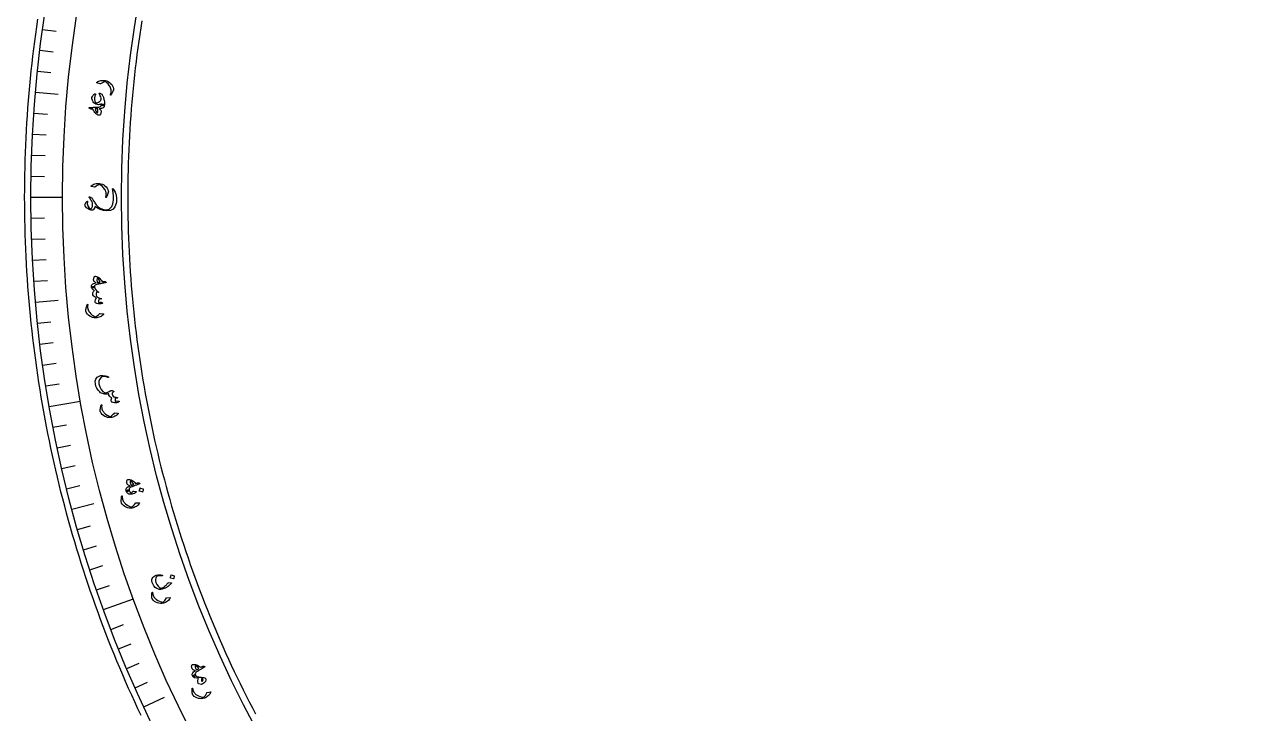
# Model space of a CAD drawing. Header units: millimetres. Extents: x -59 to 59, y -59 to 76.
# Drawn here: x -59 to 1, y -25.1 to 8.4 of the extents above; entities that cross this region are included whole.
import ezdxf

# ---------------------------------------------------------------- set-up
doc = ezdxf.new("R2010")
doc.units = ezdxf.units.MM
for name, color, linetype in [('CUT_INNER', 6, 'Continuous'), ('CUT_OUTER', 1, 'Continuous'), ('ENGRAVE', 7, 'Continuous'), ('ENGRAVE_FINE', 8, 'Continuous'), ('TEXT', 5, 'Continuous')]:
    doc.layers.add(name, color=color, linetype=linetype)

msp = doc.modelspace()

# ---------------------------------------------------------------- linework, layer by layer
at = {"layer": 'CUT_INNER'}
msp.add_lwpolyline([(-53.2995, 8.576), (-53.3511, 8.2488), (-53.4007, 7.9212), (-53.4483, 7.5934), (-53.4939, 7.2653), (-53.5375, 6.937), (-53.579, 6.6083), (-53.6185, 6.2795), (-53.6561, 5.9503), (-53.6916, 5.621), (-53.725, 5.2915), (-53.7565, 4.9617), (-53.7859, 4.6318), (-53.8133, 4.3017), (-53.8387, 3.9714), (-53.8621, 3.641), (-53.8834, 3.3104), (-53.9027, 2.9797), (-53.92, 2.6489), (-53.9352, 2.318), (-53.9484, 1.987), (-53.9596, 1.656), (-53.9687, 1.3249), (-53.9759, 0.9937), (-53.9809, 0.6625), (-53.984, 0.3312), (-53.985, 0), (-53.984, -0.3312), (-53.9809, -0.6625), (-53.9759, -0.9937), (-53.9687, -1.3249), (-53.9596, -1.656), (-53.9484, -1.987), (-53.9352, -2.318), (-53.92, -2.6489), (-53.9027, -2.9797), (-53.8834, -3.3104), (-53.8621, -3.641), (-53.8387, -3.9714), (-53.8133, -4.3017), (-53.7859, -4.6318), (-53.7565, -4.9617), (-53.725, -5.2915), (-53.6916, -5.621), (-53.6561, -5.9503), (-53.6185, -6.2795), (-53.579, -6.6083), (-53.5375, -6.937), (-53.4939, -7.2653), (-53.4483, -7.5934), (-53.4007, -7.9212), (-53.3511, -8.2488), (-53.2995, -8.576), (-53.2458, -8.9028), (-53.1902, -9.2294), (-53.1326, -9.5556), (-53.0729, -9.8814), (-53.0113, -10.2069), (-52.9477, -10.532), (-52.8821, -10.8566), (-52.8145, -11.1809), (-52.7449, -11.5048), (-52.6733, -11.8282), (-52.5997, -12.1512), (-52.5242, -12.4737), (-52.4466, -12.7957), (-52.3671, -13.1173), (-52.2857, -13.4384), (-52.2022, -13.7589), (-52.1168, -14.079), (-52.0295, -14.3985), (-51.9401, -14.7175), (-51.8488, -15.0359), (-51.7556, -15.3537), (-51.6604, -15.671), (-51.5633, -15.9877), (-51.4642, -16.3038), (-51.3632, -16.6193), (-51.2603, -16.9341), (-51.1554, -17.2483), (-51.0486, -17.5619), (-50.9399, -17.8748), (-50.8293, -18.187), (-50.7167, -18.4985), (-50.6022, -18.8094), (-50.4859, -19.1195), (-50.3676, -19.4289), (-50.2475, -19.7376), (-50.1254, -20.0456), (-50.0015, -20.3527), (-49.8756, -20.6592), (-49.7479, -20.9648), (-49.6184, -21.2697), (-49.4869, -21.5737), (-49.3536, -21.877), (-49.2185, -22.1794), (-49.0814, -22.4809), (-48.9426, -22.7817), (-48.8019, -23.0816), (-48.6593, -23.3806), (-48.5149, -23.6787), (-48.3687, -23.9759), (-48.2207, -24.2723), (-48.0709, -24.5677), (-47.9192, -24.8622), (-47.7658, -25.1557)], dxfattribs=at)
at = {"layer": 'CUT_OUTER'}
msp.add_lwpolyline([(-53.3354, -25.2258), (-53.4891, -24.898), (-53.6409, -24.5693), (-53.7907, -24.2397), (-53.9384, -23.9092), (-54.0841, -23.5778), (-54.2277, -23.2455), (-54.3693, -22.9124), (-54.5089, -22.5783), (-54.6464, -22.2434), (-54.7819, -21.9077), (-54.9153, -21.5712), (-55.0466, -21.2338), (-55.1758, -20.8956), (-55.303, -20.5567), (-55.4281, -20.217), (-55.5511, -19.8765), (-55.672, -19.5353), (-55.7908, -19.1933), (-55.9075, -18.8506), (-56.0222, -18.5072), (-56.1347, -18.1631), (-56.2451, -17.8184), (-56.3533, -17.4729), (-56.4595, -17.1268), (-56.5635, -16.78), (-56.6654, -16.4327), (-56.7652, -16.0847), (-56.8628, -15.7361), (-56.9583, -15.3869), (-57.0516, -15.0371), (-57.1428, -14.6867), (-57.2318, -14.3358), (-57.3187, -13.9844), (-57.4035, -13.6324), (-57.486, -13.28), (-57.5664, -12.927), (-57.6447, -12.5735), (-57.7207, -12.2196), (-57.7946, -11.8652), (-57.8663, -11.5103), (-57.9359, -11.1551), (-58.0032, -10.7994), (-58.0684, -10.4432), (-58.1314, -10.0868), (-58.1922, -9.7299), (-58.2508, -9.3726), (-58.3072, -9.015), (-58.3614, -8.6571), (-58.4134, -8.2988), (-58.4633, -7.9403), (-58.5109, -7.5814), (-58.5563, -7.2222), (-58.5995, -6.8628), (-58.6405, -6.5031), (-58.6793, -6.1432), (-58.7159, -5.783), (-58.7503, -5.4226), (-58.7824, -5.062), (-58.8124, -4.7013), (-58.8401, -4.3403), (-58.8657, -3.9792), (-58.889, -3.6179), (-58.9101, -3.2565), (-58.9289, -2.895), (-58.9456, -2.5334), (-58.96, -2.1716), (-58.9722, -1.8098), (-58.9822, -1.4479), (-58.99, -1.086), (-58.9956, -0.724), (-58.9989, -0.362), (-59, 0), (-58.9989, 0.362), (-58.9956, 0.724), (-58.99, 1.086), (-58.9822, 1.4479), (-58.9722, 1.8098), (-58.96, 2.1716), (-58.9456, 2.5334), (-58.9289, 2.895), (-58.9101, 3.2565), (-58.889, 3.6179), (-58.8657, 3.9792), (-58.8401, 4.3403), (-58.8124, 4.7013), (-58.7824, 5.062), (-58.7503, 5.4226), (-58.7159, 5.783), (-58.6793, 6.1432), (-58.6405, 6.5031), (-58.5995, 6.8628), (-58.5563, 7.2222), (-58.5109, 7.5814), (-58.4633, 7.9403), (-58.4134, 8.2988), (-58.3614, 8.6571)], dxfattribs=at)
at = {"layer": 'ENGRAVE'}
for points in [[(-58.4757, 5.116), (-57.3766, 5.0198)], [(-58.6991, 0), (-57.1545, 0)], [(-58.4757, -5.116), (-57.3766, -5.0198)], [(-57.8073, -10.193), (-56.2862, -9.9248)], [(-56.699, -15.1924), (-55.6333, -14.9069)], [(-55.1591, -20.0763), (-53.7076, -19.548)], [(-53.1995, -24.8073), (-52.1995, -24.341)]]:
    msp.add_lwpolyline(points, dxfattribs=at)
for radius in [58.6991, 57.1545, 54.2859]:
    msp.add_circle((0, 0), radius, dxfattribs=at)
at = {"layer": 'ENGRAVE_FINE'}
for points in [[(-58.1278, 8.1693), (-57.4723, 8.0772)], [(-58.2616, 7.1536), (-57.6045, 7.0729)], [(-58.3775, 6.1357), (-57.7192, 6.0665)], [(-58.5561, 4.0946), (-57.8957, 4.0485)], [(-58.6187, 3.0721), (-57.9576, 3.0374)], [(-58.6633, 2.0486), (-58.0018, 2.0255)], [(-58.6902, 1.0244), (-58.0283, 1.0129)], [(-58.6902, -1.0244), (-58.0283, -1.0129)], [(-58.6633, -2.0486), (-58.0018, -2.0255)], [(-58.6187, -3.0721), (-57.9576, -3.0374)], [(-58.5561, -4.0946), (-57.8957, -4.0485)], [(-58.3775, -6.1357), (-57.7192, -6.0665)], [(-58.2616, -7.1536), (-57.6045, -7.0729)], [(-58.1278, -8.1693), (-57.4723, -8.0772)], [(-57.9764, -9.1826), (-57.3226, -9.079)], [(-57.6206, -11.2003), (-56.9708, -11.074)], [(-57.4164, -12.2042), (-56.7689, -12.0666)], [(-57.1946, -13.2044), (-56.5496, -13.0555)], [(-56.9555, -14.2006), (-56.3132, -14.0405)], [(-56.4252, -16.1797), (-55.7889, -15.9972)], [(-56.1342, -17.162), (-55.5012, -16.9684)], [(-55.8262, -18.139), (-55.1966, -17.9345)], [(-55.5011, -19.1106), (-54.8752, -18.895)], [(-54.8003, -21.0359), (-54.1823, -20.7986)], [(-54.4249, -21.9891), (-53.8111, -21.7411)], [(-54.0328, -22.9356), (-53.4235, -22.6769)], [(-53.6243, -23.8751), (-53.0195, -23.6058)]]:
    msp.add_lwpolyline(points, dxfattribs=at)
at = {"layer": 'TEXT'}
for points in [[(-55.4844, 5.5701), (-55.4873, 5.5713), (-55.4896, 5.5727), (-55.4912, 5.5742), (-55.4921, 5.5759), (-55.4921, 5.5806), (-55.4895, 5.586), (-55.4843, 5.5922), (-55.4765, 5.5993), (-55.4379, 5.6257), (-55.3941, 5.6474), (-55.3452, 5.6644), (-55.2912, 5.6767), (-55.2335, 5.6846), (-55.1773, 5.6873), (-55.1224, 5.6848), (-55.0689, 5.677), (-54.9996, 5.6552), (-54.9341, 5.6244), (-54.8724, 5.5845), (-54.8146, 5.5357), (-54.7633, 5.4793), (-54.7232, 5.4166), (-54.6943, 5.3478), (-54.6764, 5.2728), (-54.674, 5.2529), (-54.6748, 5.2333), (-54.6786, 5.214), (-54.6855, 5.195), (-54.7056, 5.1517), (-54.7241, 5.1125), (-54.7411, 5.0776), (-54.7565, 5.0469), (-54.7704, 5.0206), (-54.7827, 4.9987), (-54.7934, 4.9813), (-54.8026, 4.9683), (-54.8053, 4.9657), (-54.808, 4.9639), (-54.8106, 4.9629), (-54.8131, 4.9627), (-54.8162, 4.9633), (-54.8191, 4.9645), (-54.8218, 4.9663), (-54.8241, 4.9687), (-54.8258, 4.9716), (-54.8265, 4.975), (-54.826, 4.979), (-54.8244, 4.9834), (-54.8144, 5.0106), (-54.8057, 5.0367), (-54.7985, 5.0616), (-54.7927, 5.0855), (-54.7883, 5.1085), (-54.7854, 5.1307), (-54.7838, 5.1523), (-54.7837, 5.1732), (-54.785, 5.1942), (-54.7881, 5.2161), (-54.7928, 5.2388), (-54.7992, 5.2625), (-54.8074, 5.287), (-54.8174, 5.3124), (-54.8293, 5.3388), (-54.843, 5.366), (-54.8883, 5.4433), (-54.939, 5.5108), (-54.9951, 5.5685), (-55.0568, 5.6163), (-55.0619, 5.6195), (-55.0679, 5.6216), (-55.0749, 5.6225), (-55.0828, 5.6223), (-55.1306, 5.6098), (-55.1845, 5.588), (-55.2446, 5.5568), (-55.3107, 5.5162), (-55.3148, 5.5145), (-55.3184, 5.5137), (-55.3216, 5.5136), (-55.3242, 5.5142)], [(-55.341, 5.0602), (-55.2465, 5.0069), (-55.2372, 5.0004), (-55.2298, 4.9943), (-55.2242, 4.9885), (-55.2205, 4.9831), (-55.2053, 4.956), (-55.1913, 4.9272), (-55.1787, 4.8967), (-55.1673, 4.8645), (-55.1569, 4.8306), (-55.1475, 4.7951), (-55.1388, 4.7581), (-55.131, 4.7195), (-55.1197, 4.6477), (-55.1142, 4.5847), (-55.1146, 4.5304), (-55.1208, 4.4848), (-55.1302, 4.4679), (-55.147, 4.4577), (-55.1711, 4.4539), (-55.2025, 4.4568), (-55.2306, 4.4633), (-55.251, 4.471), (-55.264, 4.48), (-55.2694, 4.4902), (-55.2692, 4.4919), (-55.2691, 4.4935), (-55.269, 4.4952), (-55.2688, 4.4968), (-55.2666, 4.5089), (-55.2652, 4.5209), (-55.2646, 4.5327), (-55.2649, 4.5444), (-55.2961, 4.5269), (-55.3299, 4.5142), (-55.3665, 4.5062), (-55.4057, 4.503), (-55.4752, 4.5077), (-55.536, 4.5248), (-55.5881, 4.5542), (-55.6315, 4.5961), (-55.6709, 4.6487), (-55.7003, 4.6996), (-55.7196, 4.7486), (-55.729, 4.7957), (-55.7246, 4.8453), (-55.7013, 4.8999), (-55.659, 4.9594), (-55.5979, 5.0238), (-55.5886, 5.0309), (-55.5791, 5.0338), (-55.5694, 5.0325), (-55.5595, 5.027), (-55.552, 5.0198), (-55.5484, 5.0115), (-55.5487, 5.002), (-55.5527, 4.9915), (-55.582, 4.9159), (-55.5969, 4.8387), (-55.5972, 4.7601), (-55.5831, 4.6801), (-55.5727, 4.648), (-55.5602, 4.623), (-55.5456, 4.6051), (-55.529, 4.5943), (-55.5072, 4.5902), (-55.4785, 4.5942), (-55.443, 4.6064), (-55.4005, 4.6267), (-55.3572, 4.652), (-55.3243, 4.6765), (-55.3018, 4.7002), (-55.2897, 4.7232), (-55.2801, 4.7745), (-55.2815, 4.827), (-55.294, 4.8807), (-55.3175, 4.9356), (-55.3461, 4.9862), (-55.3595, 5.0122), (-55.3667, 5.0327), (-55.3679, 5.0478), (-55.3629, 5.0572), (-55.3575, 5.0608), (-55.352, 5.0625), (-55.3466, 5.0623), (-55.341, 5.0602)], [(-55.859, 4.3397), (-55.8685, 4.3502), (-55.8692, 4.358), (-55.8609, 4.3629), (-55.8438, 4.3652), (-55.8335, 4.3655), (-55.8193, 4.3662), (-55.8011, 4.3671), (-55.779, 4.3684), (-55.7527, 4.3699), (-55.7221, 4.3714), (-55.6871, 4.3731), (-55.6477, 4.3747), (-55.6091, 4.3764), (-55.5744, 4.3779), (-55.5439, 4.3792), (-55.5174, 4.3802), (-55.495, 4.3811), (-55.4769, 4.3818), (-55.463, 4.3823), (-55.4534, 4.3827), (-55.3928, 4.3863), (-55.3453, 4.3948), (-55.3108, 4.4079), (-55.2894, 4.4258), (-55.2806, 4.4389), (-55.2743, 4.4551), (-55.2703, 4.4744), (-55.2688, 4.4968), (-55.2656, 4.5098), (-55.2583, 4.5195), (-55.2469, 4.5257), (-55.2315, 4.5284), (-55.2132, 4.5284), (-55.1948, 4.5262), (-55.1764, 4.522), (-55.158, 4.5158), (-55.1425, 4.5084), (-55.1311, 4.5008), (-55.1239, 4.4929), (-55.1208, 4.4848), (-55.1247, 4.442), (-55.1355, 4.4057), (-55.1531, 4.3759), (-55.1777, 4.3526), (-55.2126, 4.3342), (-55.2577, 4.3202), (-55.3129, 4.3107), (-55.3784, 4.3056), (-55.3408, 4.2794), (-55.3117, 4.2534), (-55.291, 4.2277), (-55.2788, 4.2022), (-55.2752, 4.182), (-55.275, 4.1586), (-55.2782, 4.1319), (-55.2846, 4.102), (-55.2942, 4.0706), (-55.3046, 4.0445), (-55.3158, 4.0236), (-55.3279, 4.0078), (-55.3424, 3.9955), (-55.3571, 3.9877), (-55.3721, 3.9844), (-55.3874, 3.9857), (-55.4063, 3.9909), (-55.427, 3.9989), (-55.4496, 4.0097), (-55.474, 4.0234), (-55.4985, 4.0384), (-55.5179, 4.0514), (-55.5323, 4.0624), (-55.5417, 4.0714), (-55.5791, 4.1201), (-55.6136, 4.1729), (-55.6453, 4.2296), (-55.6742, 4.2904), (-55.7059, 4.2907), (-55.7333, 4.2912), (-55.7563, 4.292), (-55.7749, 4.2932), (-55.7905, 4.2953), (-55.8042, 4.2992), (-55.8162, 4.3048), (-55.8264, 4.3121)], [(-55.5729, 4.2942), (-55.557, 4.2329), (-55.5357, 4.1803), (-55.5089, 4.1364), (-55.4766, 4.1013), (-55.472, 4.0988), (-55.4677, 4.0986), (-55.4636, 4.1007), (-55.4598, 4.1051), (-55.4512, 4.1217), (-55.4442, 4.1399), (-55.4388, 4.1597), (-55.4351, 4.181), (-55.433, 4.2039), (-55.4325, 4.2283), (-55.4337, 4.2544), (-55.4365, 4.282), (-55.4375, 4.2863), (-55.4395, 4.2909), (-55.4425, 4.2958), (-55.4466, 4.301), (-55.4601, 4.3011), (-55.4743, 4.3009), (-55.4892, 4.3004), (-55.5046, 4.2997), (-55.5207, 4.2987), (-55.5375, 4.2975), (-55.5549, 4.296), (-55.5729, 4.2942)], [(-55.7609, 0.5237), (-55.7638, 0.5246), (-55.7662, 0.5258), (-55.7679, 0.5272), (-55.7691, 0.5287), (-55.7694, 0.5334), (-55.7673, 0.5391), (-55.7627, 0.5457), (-55.7556, 0.5534), (-55.7195, 0.5832), (-55.6779, 0.6088), (-55.6307, 0.6302), (-55.578, 0.6473), (-55.5214, 0.6605), (-55.4656, 0.6682), (-55.4107, 0.6707), (-55.3567, 0.6677), (-55.2857, 0.6523), (-55.2177, 0.6276), (-55.1527, 0.5935), (-55.0906, 0.5501), (-55.0345, 0.4985), (-54.9889, 0.4397), (-54.9538, 0.3738), (-54.9292, 0.3007), (-54.9251, 0.2811), (-54.924, 0.2616), (-54.9261, 0.242), (-54.9312, 0.2225), (-54.9473, 0.1775), (-54.9622, 0.1368), (-54.976, 0.1005), (-54.9886, 0.0685), (-55, 0.0411), (-55.0103, 0.0182), (-55.0194, -0.0002), (-55.0274, -0.0139), (-55.0298, -0.0167), (-55.0323, -0.0188), (-55.0348, -0.02), (-55.0373, -0.0204), (-55.0405, -0.0201), (-55.0435, -0.0192), (-55.0462, -0.0177), (-55.0488, -0.0155), (-55.0508, -0.0128), (-55.0517, -0.0094), (-55.0516, -0.0054), (-55.0505, -0.0008), (-55.0429, 0.0272), (-55.0366, 0.0539), (-55.0317, 0.0794), (-55.0281, 0.1037), (-55.0258, 0.1269), (-55.0249, 0.1494), (-55.0253, 0.171), (-55.027, 0.1919), (-55.0303, 0.2126), (-55.0353, 0.2341), (-55.0421, 0.2564), (-55.0506, 0.2793), (-55.0609, 0.303), (-55.0732, 0.3275), (-55.0875, 0.3526), (-55.1036, 0.3785), (-55.1557, 0.4514), (-55.2123, 0.514), (-55.2734, 0.5664), (-55.3392, 0.6084), (-55.3445, 0.6111), (-55.3507, 0.6126), (-55.3577, 0.6129), (-55.3656, 0.612), (-55.4121, 0.5952), (-55.4638, 0.5686), (-55.5208, 0.5321), (-55.583, 0.4857), (-55.5869, 0.4837), (-55.5904, 0.4825), (-55.5935, 0.4821), (-55.5962, 0.4825)], [(-56.0588, -0.42), (-56.066, -0.394), (-56.0657, -0.3656), (-56.0581, -0.3349), (-56.043, -0.3018), (-56.0332, -0.285), (-56.0232, -0.2695), (-56.0131, -0.2554), (-56.0029, -0.2426), (-55.9927, -0.2312), (-55.9826, -0.2211), (-55.9725, -0.2124), (-55.9626, -0.2051), (-55.9529, -0.2002), (-55.9469, -0.2021), (-55.9446, -0.2109), (-55.946, -0.2266), (-55.9521, -0.3259), (-55.9301, -0.4178), (-55.8799, -0.5021), (-55.8016, -0.5787), (-55.7965, -0.5808), (-55.7912, -0.5807), (-55.7858, -0.5782), (-55.7802, -0.5735), (-55.7356, -0.5127), (-55.7062, -0.4471), (-55.6921, -0.3768), (-55.6932, -0.3016), (-55.696, -0.2881), (-55.7024, -0.2707), (-55.7126, -0.2493), (-55.7266, -0.2241), (-55.7548, -0.1781), (-55.7797, -0.1374), (-55.8012, -0.102), (-55.8194, -0.072), (-55.8343, -0.0474), (-55.8458, -0.0282), (-55.8541, -0.0143), (-55.859, -0.0058), (-55.8628, 0.0063), (-55.8594, 0.0128), (-55.8488, 0.0138), (-55.831, 0.0091), (-55.7842, -0.0088), (-55.7493, -0.0244), (-55.7264, -0.0377), (-55.7154, -0.0488), (-55.6993, -0.0828), (-55.6805, -0.1188), (-55.6591, -0.1566), (-55.6351, -0.1965), (-55.6085, -0.2382), (-55.5792, -0.2818), (-55.5474, -0.3273), (-55.5129, -0.3747), (-55.4273, -0.4696), (-55.3271, -0.541), (-55.2124, -0.589), (-55.0834, -0.6138), (-55.0132, -0.6142), (-54.9482, -0.6025), (-54.8882, -0.5786), (-54.8333, -0.5426), (-54.76, -0.4537), (-54.7104, -0.3235), (-54.6842, -0.152), (-54.6808, 0.0608), (-54.6828, 0.0938), (-54.6857, 0.1292), (-54.6893, 0.1672), (-54.6937, 0.2077), (-54.6989, 0.2507), (-54.7052, 0.296), (-54.7125, 0.3437), (-54.7207, 0.3938), (-54.7216, 0.4024), (-54.721, 0.4088), (-54.719, 0.4129), (-54.7156, 0.4148), (-54.6989, 0.4067), (-54.6738, 0.3744), (-54.6401, 0.3179), (-54.5978, 0.2373), (-54.5746, 0.1885), (-54.5573, 0.1457), (-54.546, 0.109), (-54.5405, 0.0785), (-54.5319, -0.0352), (-54.5305, -0.1383), (-54.5364, -0.231), (-54.5496, -0.3132), (-54.6074, -0.4687), (-54.7005, -0.5787), (-54.8292, -0.6431), (-54.9937, -0.6617), (-55.1669, -0.6452), (-55.3199, -0.6041), (-55.4527, -0.5383), (-55.5652, -0.4477), (-55.5912, -0.5075), (-55.6178, -0.5562), (-55.6449, -0.5938), (-55.6724, -0.6203), (-55.6836, -0.6276), (-55.6958, -0.6326), (-55.7091, -0.6353), (-55.7234, -0.6358), (-55.762, -0.6305), (-55.7986, -0.6222), (-55.8332, -0.6106), (-55.8657, -0.596), (-55.9313, -0.5569), (-55.9854, -0.5146), (-56.0278, -0.4689), (-56.0588, -0.42)], [(-55.0377, -4.1297), (-55.0267, -4.1385), (-55.0249, -4.1459), (-55.0323, -4.152), (-55.0489, -4.1568), (-55.059, -4.1587), (-55.0729, -4.1615), (-55.0907, -4.1652), (-55.1124, -4.1698), (-55.1382, -4.1752), (-55.1682, -4.1814), (-55.2025, -4.1884), (-55.2412, -4.196), (-55.2791, -4.2036), (-55.3131, -4.2104), (-55.3431, -4.2163), (-55.3691, -4.2214), (-55.3911, -4.2258), (-55.4089, -4.2292), (-55.4225, -4.2319), (-55.4319, -4.2337), (-55.4912, -4.2467), (-55.5369, -4.2624), (-55.5689, -4.2808), (-55.5872, -4.302), (-55.5938, -4.3164), (-55.5976, -4.3335), (-55.5984, -4.3532), (-55.5963, -4.3757), (-55.5975, -4.3892), (-55.6031, -4.3999), (-55.6134, -4.4078), (-55.6281, -4.4131), (-55.6462, -4.416), (-55.6647, -4.4168), (-55.6835, -4.4156), (-55.7027, -4.4123), (-55.7192, -4.4075), (-55.7317, -4.4017), (-55.7401, -4.395), (-55.7444, -4.3873), (-55.7474, -4.344), (-55.7425, -4.3061), (-55.7296, -4.2736), (-55.709, -4.2465), (-55.6774, -4.2227), (-55.635, -4.2019), (-55.5818, -4.184), (-55.5179, -4.169), (-55.559, -4.1487), (-55.5918, -4.1273), (-55.6161, -4.1048), (-55.632, -4.0813), (-55.6385, -4.0618), (-55.6421, -4.0385), (-55.6429, -4.0115), (-55.6409, -3.9807), (-55.636, -3.9481), (-55.6295, -3.9206), (-55.6213, -3.8981), (-55.6116, -3.8808), (-55.599, -3.8664), (-55.5856, -3.8566), (-55.5711, -3.8512), (-55.5558, -3.8504), (-55.5364, -3.8529), (-55.5148, -3.8579), (-55.4909, -3.8654), (-55.4647, -3.8755), (-55.4384, -3.8869), (-55.4173, -3.897), (-55.4015, -3.9058), (-55.3909, -3.9133), (-55.347, -3.956), (-55.3051, -4.0029), (-55.2654, -4.054), (-55.2278, -4.1093), (-55.1964, -4.1048), (-55.1693, -4.1013), (-55.1464, -4.0986), (-55.1278, -4.0969), (-55.1121, -4.0967), (-55.0979, -4.0984), (-55.0852, -4.1021), (-55.0741, -4.1077)], [(-55.3273, -4.1283), (-55.3522, -4.0703), (-55.3811, -4.0216), (-55.414, -3.9822), (-55.451, -3.9522), (-55.4559, -3.9504), (-55.4602, -3.9508), (-55.464, -3.9535), (-55.4671, -3.9584), (-55.4733, -3.9761), (-55.4775, -3.9951), (-55.48, -4.0154), (-55.4805, -4.0371), (-55.4792, -4.0601), (-55.476, -4.0843), (-55.471, -4.1099), (-55.4641, -4.1368), (-55.4624, -4.1409), (-55.4597, -4.1452), (-55.456, -4.1496), (-55.4512, -4.1541), (-55.4378, -4.1521), (-55.4238, -4.1497), (-55.4092, -4.147), (-55.394, -4.144), (-55.3782, -4.1406), (-55.3619, -4.1368), (-55.3449, -4.1327), (-55.3273, -4.1283)], [(-55.2072, -5.1454), (-55.2044, -5.1488), (-55.2049, -5.1531), (-55.2085, -5.1583), (-55.2154, -5.1644), (-55.2274, -5.1714), (-55.2448, -5.1775), (-55.2678, -5.1826), (-55.2962, -5.1868), (-55.3286, -5.1904), (-55.3604, -5.1916), (-55.3915, -5.1905), (-55.4221, -5.187), (-55.4821, -5.1742), (-55.5259, -5.1577), (-55.5535, -5.1376), (-55.5648, -5.1139), (-55.5667, -5.0556), (-55.5565, -5.0005), (-55.5341, -4.9488), (-55.4995, -4.9004), (-55.563, -4.8748), (-55.6135, -4.8423), (-55.6512, -4.8027), (-55.676, -4.7562), (-55.6849, -4.7059), (-55.6764, -4.6535), (-55.6507, -4.599), (-55.6078, -4.5427), (-55.6652, -4.5045), (-55.7071, -4.4659), (-55.7335, -4.4268), (-55.7444, -4.3873), (-55.7405, -4.3789), (-55.7275, -4.3702), (-55.7055, -4.3612), (-55.6743, -4.3519), (-55.6433, -4.347), (-55.6199, -4.3493), (-55.6043, -4.3589), (-55.5963, -4.3757), (-55.5731, -4.4504), (-55.5344, -4.5143), (-55.48, -4.5672), (-55.4102, -4.6093), (-55.4064, -4.6116), (-55.4036, -4.6141), (-55.4018, -4.617), (-55.401, -4.6201), (-55.4011, -4.624), (-55.4021, -4.6276), (-55.4039, -4.6309), (-55.4065, -4.6338), (-55.4152, -4.6361), (-55.4305, -4.6337), (-55.4524, -4.6268), (-55.4809, -4.6152), (-55.5005, -4.6351), (-55.5136, -4.6647), (-55.5204, -4.704), (-55.5207, -4.7529), (-55.5028, -4.8122), (-55.457, -4.8614), (-55.3833, -4.9004), (-55.2816, -4.9291), (-55.2764, -4.9305), (-55.2726, -4.9324), (-55.2703, -4.9349), (-55.2693, -4.9379), (-55.2693, -4.9426), (-55.2701, -4.9467), (-55.2719, -4.9502), (-55.2745, -4.9533), (-55.2784, -4.9557), (-55.2824, -4.9573), (-55.2865, -4.9581), (-55.2907, -4.958), (-55.3612, -4.9478), (-55.3765, -4.9685), (-55.3894, -4.993), (-55.3999, -5.0211), (-55.408, -5.0531), (-55.4123, -5.0838), (-55.4117, -5.1069), (-55.4063, -5.1222), (-55.3959, -5.1299), (-55.3811, -5.1313), (-55.3605, -5.1278), (-55.3341, -5.1195), (-55.302, -5.1063), (-55.2925, -5.1072), (-55.2735, -5.114), (-55.2451, -5.1268), (-55.2072, -5.1454)], [(-55.1642, -5.6852), (-55.1612, -5.6858), (-55.1587, -5.6867), (-55.1568, -5.6878), (-55.1555, -5.6892), (-55.1546, -5.6938), (-55.1561, -5.6996), (-55.1599, -5.7067), (-55.1661, -5.7151), (-55.1986, -5.7487), (-55.237, -5.7788), (-55.2814, -5.8054), (-55.3318, -5.8286), (-55.3865, -5.8482), (-55.441, -5.8625), (-55.4953, -5.8714), (-55.5492, -5.8748), (-55.6215, -5.8676), (-55.692, -5.8506), (-55.7605, -5.8238), (-55.8272, -5.787), (-55.8889, -5.741), (-55.9408, -5.6864), (-55.9829, -5.6231), (-56.0153, -5.5512), (-56.0215, -5.5317), (-56.0246, -5.5119), (-56.0246, -5.4917), (-56.0215, -5.4713), (-56.0101, -5.4238), (-55.9994, -5.3809), (-55.9893, -5.3425), (-55.98, -5.3088), (-55.9713, -5.2797), (-55.9632, -5.2555), (-55.9559, -5.236), (-55.9492, -5.2213), (-55.947, -5.2182), (-55.9448, -5.2159), (-55.9424, -5.2144), (-55.94, -5.2137), (-55.9368, -5.2138), (-55.9337, -5.2144), (-55.9308, -5.2157), (-55.928, -5.2177), (-55.9258, -5.2203), (-55.9246, -5.2236), (-55.9243, -5.2277), (-55.925, -5.2324), (-55.9299, -5.2616), (-55.9335, -5.2893), (-55.9359, -5.3157), (-55.9371, -5.3407), (-55.9371, -5.3646), (-55.9358, -5.3875), (-55.9332, -5.4095), (-55.9293, -5.4304), (-55.9239, -5.4512), (-55.9167, -5.4726), (-55.9077, -5.4944), (-55.8968, -5.5169), (-55.884, -5.5398), (-55.8692, -5.5633), (-55.8524, -5.5873), (-55.8335, -5.6119), (-55.7737, -5.6799), (-55.7105, -5.7369), (-55.6437, -5.7827), (-55.5735, -5.8174), (-55.5679, -5.8195), (-55.5616, -5.8203), (-55.5546, -5.8197), (-55.5469, -5.8179), (-55.5027, -5.7958), (-55.4543, -5.7633), (-55.4018, -5.7204), (-55.3452, -5.6673), (-55.3415, -5.6649), (-55.3382, -5.6633), (-55.3351, -5.6625), (-55.3324, -5.6627)], [(-54.4202, -9.9249), (-54.4125, -9.9265), (-54.4068, -9.9292), (-54.403, -9.933), (-54.401, -9.9381), (-54.4006, -9.945), (-54.4019, -9.9512), (-54.4051, -9.9567), (-54.4101, -9.9615), (-54.4287, -9.9744), (-54.4527, -9.9855), (-54.482, -9.995), (-54.5166, -10.0027), (-54.5743, -10.0096), (-54.6304, -10.0089), (-54.685, -10.0006), (-54.738, -9.9846), (-54.7513, -9.9782), (-54.762, -9.9705), (-54.7702, -9.9615), (-54.776, -9.9512), (-54.7857, -9.9119), (-54.7864, -9.8679), (-54.7781, -9.8191), (-54.7608, -9.7656), (-54.8244, -9.7345), (-54.8705, -9.6924), (-54.899, -9.6394), (-54.9099, -9.5755), (-54.9446, -9.5793), (-54.9781, -9.5821), (-55.0104, -9.5837), (-55.0416, -9.5841), (-55.0718, -9.5834), (-55.1012, -9.5817), (-55.1299, -9.5788), (-55.1579, -9.5749), (-55.2091, -9.5633), (-55.2578, -9.5441), (-55.3041, -9.5172), (-55.3479, -9.4827), (-55.4273, -9.3978), (-55.4887, -9.304), (-55.5322, -9.2013), (-55.5576, -9.0898), (-55.5612, -8.9602), (-55.5328, -8.8529), (-55.4725, -8.7678), (-55.3803, -8.7052), (-55.3455, -8.6932), (-55.3032, -8.6855), (-55.2537, -8.6821), (-55.1967, -8.683), (-55.1336, -8.6889), (-55.067, -8.7007), (-54.9969, -8.7184), (-54.9235, -8.7419), (-54.9187, -8.744), (-54.9151, -8.7469), (-54.9127, -8.7506), (-54.9113, -8.7551), (-54.911, -8.7597), (-54.9116, -8.7639), (-54.9131, -8.7676), (-54.9155, -8.7708), (-54.9194, -8.7733), (-54.9237, -8.7746), (-54.9284, -8.7747), (-54.9334, -8.7736), (-55.0309, -8.7444), (-55.1099, -8.728), (-55.1702, -8.7246), (-55.2121, -8.7341), (-55.2987, -8.7903), (-55.356, -8.8664), (-55.3839, -8.9623), (-55.3823, -9.078), (-55.3462, -9.2343), (-55.2841, -9.3612), (-55.1962, -9.4586), (-55.0826, -9.5264), (-55.0174, -9.5148), (-54.9503, -9.4922), (-54.8814, -9.4586), (-54.8106, -9.4141), (-54.8035, -9.4088), (-54.797, -9.4055), (-54.7909, -9.4041), (-54.7854, -9.4047), (-54.7657, -9.4103), (-54.7473, -9.4157), (-54.73, -9.4209), (-54.7139, -9.4259), (-54.6992, -9.4307), (-54.6862, -9.4353), (-54.6747, -9.4398), (-54.6647, -9.4441), (-54.6604, -9.4468), (-54.6583, -9.4501), (-54.6583, -9.454), (-54.6606, -9.4585), (-54.6625, -9.4609), (-54.6654, -9.4643), (-54.6695, -9.4688), (-54.6746, -9.4743), (-54.6808, -9.4806), (-54.6882, -9.4875), (-54.6968, -9.495), (-54.7064, -9.5032), (-54.7249, -9.5196), (-54.7381, -9.5329), (-54.7459, -9.5433), (-54.7484, -9.5506), (-54.7446, -9.5935), (-54.73, -9.6345), (-54.7045, -9.6735), (-54.6683, -9.7106), (-54.6465, -9.7225), (-54.6125, -9.732), (-54.5664, -9.7392), (-54.5082, -9.7439), (-54.5027, -9.7444), (-54.4977, -9.7462), (-54.4934, -9.7494), (-54.4896, -9.7539), (-54.4869, -9.7584), (-54.4855, -9.7628), (-54.4854, -9.7672), (-54.4864, -9.7717), (-54.4955, -9.7797), (-54.5142, -9.7855), (-54.5424, -9.789), (-54.5804, -9.7902), (-54.5946, -9.8265), (-54.6015, -9.8639), (-54.601, -9.9022), (-54.5933, -9.9414), (-54.5815, -9.9388), (-54.5721, -9.9355), (-54.5652, -9.9316), (-54.5607, -9.9271), (-54.5565, -9.9222), (-54.5521, -9.9189), (-54.5474, -9.9172), (-54.5423, -9.9171)], [(-54.4518, -10.5078), (-54.4487, -10.5081), (-54.4462, -10.5088), (-54.4442, -10.5097), (-54.4428, -10.511), (-54.4415, -10.5155), (-54.4424, -10.5215), (-54.4456, -10.5289), (-54.451, -10.5378), (-54.4805, -10.5741), (-54.5161, -10.6074), (-54.558, -10.6379), (-54.6061, -10.6653), (-54.6589, -10.6897), (-54.712, -10.7088), (-54.7652, -10.7223), (-54.8187, -10.7305), (-54.8913, -10.7297), (-54.963, -10.7189), (-55.0337, -10.6982), (-55.1033, -10.6674), (-55.1688, -10.627), (-55.2253, -10.5772), (-55.2728, -10.5178), (-55.3114, -10.4491), (-55.3192, -10.4302), (-55.3241, -10.4107), (-55.3258, -10.3906), (-55.3246, -10.37), (-55.3174, -10.3217), (-55.3105, -10.278), (-55.3038, -10.2389), (-55.2974, -10.2045), (-55.2913, -10.1748), (-55.2855, -10.1499), (-55.2799, -10.1299), (-55.2745, -10.1146), (-55.2726, -10.1113), (-55.2706, -10.1088), (-55.2684, -10.1072), (-55.266, -10.1063), (-55.2628, -10.106), (-55.2597, -10.1064), (-55.2567, -10.1074), (-55.2537, -10.1091), (-55.2513, -10.1116), (-55.2498, -10.1148), (-55.2491, -10.1188), (-55.2494, -10.1236), (-55.2517, -10.153), (-55.2529, -10.181), (-55.253, -10.2075), (-55.252, -10.2326), (-55.2498, -10.2563), (-55.2465, -10.279), (-55.242, -10.3007), (-55.2363, -10.3212), (-55.2291, -10.3415), (-55.2201, -10.3621), (-55.2092, -10.3831), (-55.1964, -10.4045), (-55.1816, -10.4262), (-55.1648, -10.4483), (-55.1459, -10.4707), (-55.1249, -10.4935), (-55.0594, -10.5561), (-54.9914, -10.6072), (-54.9209, -10.647), (-54.8479, -10.6754), (-54.8421, -10.677), (-54.8358, -10.6772), (-54.8289, -10.6761), (-54.8214, -10.6736), (-54.7792, -10.6477), (-54.7339, -10.6111), (-54.6854, -10.5638), (-54.6337, -10.5059), (-54.6302, -10.5031), (-54.627, -10.5012), (-54.624, -10.5002), (-54.6213, -10.5001)], [(-53.4072, -13.9238), (-53.3948, -13.9305), (-53.3917, -13.9376), (-53.3978, -13.9449), (-53.4133, -13.9525), (-53.4229, -13.9562), (-53.4362, -13.9615), (-53.453, -13.9683), (-53.4735, -13.9767), (-53.4979, -13.9867), (-53.5263, -13.9982), (-53.5589, -14.0111), (-53.5955, -14.0256), (-53.6315, -14.0399), (-53.6637, -14.0526), (-53.6921, -14.0638), (-53.7168, -14.0735), (-53.7377, -14.0817), (-53.7545, -14.0883), (-53.7674, -14.0934), (-53.7764, -14.0968), (-53.8324, -14.1203), (-53.8745, -14.1439), (-53.9027, -14.1677), (-53.9169, -14.1918), (-53.9209, -14.2072), (-53.9215, -14.2247), (-53.9188, -14.2443), (-53.9127, -14.266), (-53.9114, -14.2794), (-53.9151, -14.291), (-53.9237, -14.3007), (-53.9373, -14.3085), (-53.9546, -14.3145), (-53.9726, -14.3187), (-53.9913, -14.3209), (-54.0108, -14.3211), (-54.0279, -14.3193), (-54.0412, -14.3159), (-54.0507, -14.3107), (-54.0563, -14.304), (-54.067, -14.2619), (-54.0689, -14.2237), (-54.0622, -14.1894), (-54.0467, -14.1591), (-54.0198, -14.13), (-53.9819, -14.1019), (-53.9328, -14.0748), (-53.8726, -14.0486), (-53.9167, -14.036), (-53.9527, -14.0208), (-53.9807, -14.003), (-54.0005, -13.9827), (-54.0104, -13.9647), (-54.0182, -13.9424), (-54.0238, -13.916), (-54.0273, -13.8854), (-54.0283, -13.8524), (-54.0268, -13.8242), (-54.0229, -13.8006), (-54.0164, -13.7818), (-54.0066, -13.7654), (-53.9951, -13.7533), (-53.9819, -13.7455), (-53.967, -13.7419), (-53.9474, -13.7409), (-53.9252, -13.7419), (-53.9004, -13.7451), (-53.8729, -13.7503), (-53.8449, -13.7568), (-53.8224, -13.7629), (-53.8052, -13.7688), (-53.7935, -13.7743), (-53.7426, -13.8084), (-53.693, -13.847), (-53.6448, -13.8902), (-53.5979, -13.9379), (-53.5678, -13.9278), (-53.5417, -13.9195), (-53.5197, -13.9128), (-53.5017, -13.9078), (-53.4863, -13.9048), (-53.472, -13.9039), (-53.4589, -13.9053), (-53.4469, -13.9088)], [(-53.6943, -14.3105), (-53.5836, -14.3287), (-53.571, -14.3324), (-53.5652, -14.3383), (-53.5663, -14.3465), (-53.5743, -14.3569), (-53.6006, -14.3793), (-53.629, -14.3989), (-53.6596, -14.4156), (-53.6924, -14.4295), (-53.7275, -14.4406), (-53.7652, -14.4487), (-53.8055, -14.4538), (-53.8484, -14.456), (-53.9238, -14.4479), (-53.9837, -14.4198), (-54.0278, -14.3718), (-54.0563, -14.304), (-54.0534, -14.2945), (-54.0403, -14.2822), (-54.0171, -14.2669), (-53.9838, -14.2488), (-53.9654, -14.2413), (-53.9496, -14.2377), (-53.9365, -14.2379), (-53.9259, -14.2421), (-53.9211, -14.2464), (-53.9173, -14.2518), (-53.9145, -14.2583), (-53.9127, -14.266), (-53.8996, -14.3099), (-53.8804, -14.346), (-53.8551, -14.3743), (-53.8238, -14.3947), (-53.8216, -14.3954), (-53.819, -14.3951), (-53.8161, -14.3939), (-53.8127, -14.3917), (-53.7919, -14.3794), (-53.7714, -14.364), (-53.7514, -14.3455), (-53.7317, -14.3239), (-53.7241, -14.3165), (-53.7153, -14.3119), (-53.7054, -14.3099), (-53.6943, -14.3105)], [(-53.6924, -13.9744), (-53.7273, -13.9218), (-53.7644, -13.8791), (-53.8039, -13.8463), (-53.8456, -13.8234), (-53.8508, -13.8224), (-53.8549, -13.8236), (-53.8581, -13.8269), (-53.8604, -13.8323), (-53.8632, -13.8508), (-53.864, -13.8703), (-53.8628, -13.8907), (-53.8594, -13.9121), (-53.854, -13.9345), (-53.8465, -13.9578), (-53.837, -13.9821), (-53.8254, -14.0073), (-53.823, -14.011), (-53.8196, -14.0147), (-53.8151, -14.0184), (-53.8096, -14.0219), (-53.7968, -14.0176), (-53.7834, -14.0128), (-53.7696, -14.0075), (-53.7552, -14.0018), (-53.7403, -13.9956), (-53.7248, -13.989), (-53.7089, -13.9819), (-53.6924, -13.9744)], [(-53.2329, -14.2028), (-53.2304, -14.2042), (-53.2285, -14.2067), (-53.2271, -14.2101), (-53.2264, -14.2146), (-53.2307, -14.2486), (-53.2383, -14.2817), (-53.2491, -14.3137), (-53.2632, -14.3447), (-53.2657, -14.348), (-53.2686, -14.35), (-53.2719, -14.3505), (-53.2755, -14.3497), (-53.4166, -14.3078), (-53.4203, -14.3058), (-53.4219, -14.3025), (-53.4216, -14.2977), (-53.4193, -14.2916), (-53.4173, -14.2863), (-53.4144, -14.2779), (-53.4106, -14.2666), (-53.4059, -14.2523), (-53.4003, -14.2348), (-53.3939, -14.2139), (-53.3867, -14.1896), (-53.3787, -14.162), (-53.3771, -14.1582), (-53.3751, -14.1559), (-53.3728, -14.1553), (-53.3699, -14.1563)], [(-53.4232, -14.8786), (-53.4201, -14.8787), (-53.4175, -14.8791), (-53.4155, -14.8799), (-53.4139, -14.8811), (-53.4123, -14.8855), (-53.4128, -14.8915), (-53.4153, -14.8991), (-53.42, -14.9084), (-53.4464, -14.947), (-53.4792, -14.9831), (-53.5185, -15.0168), (-53.5643, -15.0481), (-53.6149, -15.0767), (-53.6663, -15.1), (-53.7182, -15.1178), (-53.7709, -15.1303), (-53.8434, -15.1354), (-53.9156, -15.1304), (-53.9878, -15.1155), (-54.0596, -15.0904), (-54.1282, -15.0555), (-54.1885, -15.0103), (-54.2407, -14.9551), (-54.2847, -14.8896), (-54.2941, -14.8714), (-54.3005, -14.8524), (-54.3039, -14.8325), (-54.3043, -14.8119), (-54.301, -14.7631), (-54.2977, -14.719), (-54.2942, -14.6796), (-54.2906, -14.6447), (-54.2869, -14.6146), (-54.2831, -14.5894), (-54.2791, -14.5689), (-54.275, -14.5533), (-54.2734, -14.5499), (-54.2716, -14.5472), (-54.2695, -14.5454), (-54.2672, -14.5443), (-54.264, -14.5438), (-54.2609, -14.5439), (-54.2578, -14.5447), (-54.2548, -14.5461), (-54.2521, -14.5484), (-54.2504, -14.5514), (-54.2494, -14.5554), (-54.2493, -14.5602), (-54.2492, -14.5897), (-54.2481, -14.6177), (-54.2461, -14.6441), (-54.243, -14.669), (-54.239, -14.6925), (-54.2338, -14.7149), (-54.2276, -14.7361), (-54.2203, -14.7561), (-54.2114, -14.7757), (-54.2008, -14.7955), (-54.1882, -14.8156), (-54.1737, -14.8359), (-54.1572, -14.8564), (-54.1387, -14.877), (-54.118, -14.8978), (-54.0953, -14.9188), (-54.0249, -14.9759), (-53.953, -15.0214), (-53.8795, -15.0553), (-53.8045, -15.0777), (-53.7986, -15.0789), (-53.7922, -15.0786), (-53.7854, -15.0769), (-53.7782, -15.0738), (-53.7383, -15.0445), (-53.6961, -15.0044), (-53.6515, -14.9533), (-53.6046, -14.8914), (-53.6014, -14.8884), (-53.5984, -14.8862), (-53.5955, -14.885), (-53.5928, -14.8847)], [(-51.8579, -18.792), (-51.8794, -18.8144), (-51.9022, -18.8368), (-51.9263, -18.8593), (-51.9516, -18.8818), (-51.9786, -18.9043), (-52.0074, -18.9265), (-52.038, -18.9486), (-52.0704, -18.9704), (-52.1031, -18.991), (-52.1362, -19.0098), (-52.1696, -19.0267), (-52.2034, -19.0417), (-52.2376, -19.0549), (-52.2723, -19.0664), (-52.3076, -19.0761), (-52.3434, -19.084), (-52.382, -19.0895), (-52.4189, -19.0912), (-52.4541, -19.0893), (-52.4875, -19.0836), (-52.5701, -19.0528), (-52.6439, -18.9995), (-52.7088, -18.9237), (-52.7647, -18.8253), (-52.7936, -18.75), (-52.8072, -18.6799), (-52.8055, -18.615), (-52.7886, -18.5553), (-52.7578, -18.5042), (-52.7156, -18.4616), (-52.6622, -18.4276), (-52.5974, -18.4023), (-52.5248, -18.3868), (-52.4515, -18.3822), (-52.3774, -18.3884), (-52.3025, -18.4054), (-52.2934, -18.409), (-52.2874, -18.4136), (-52.2846, -18.419), (-52.285, -18.4254), (-52.2881, -18.4322), (-52.2944, -18.4361), (-52.3039, -18.437), (-52.3167, -18.4348), (-52.4074, -18.4235), (-52.4836, -18.4289), (-52.5455, -18.451), (-52.5929, -18.49), (-52.6236, -18.5418), (-52.6366, -18.6042), (-52.6317, -18.6773), (-52.609, -18.761), (-52.5642, -18.8559), (-52.5069, -18.9343), (-52.4374, -18.9959), (-52.3556, -19.0409), (-52.353, -19.0415), (-52.3497, -19.0414), (-52.3455, -19.0405), (-52.3405, -19.0389), (-52.3024, -19.0226), (-52.2602, -18.9979), (-52.2137, -18.9649), (-52.1629, -18.9236), (-52.1379, -18.9015), (-52.1146, -18.8807), (-52.0933, -18.8609), (-52.0739, -18.8423), (-52.0565, -18.8248), (-52.0413, -18.8082), (-52.0282, -18.7927), (-52.0173, -18.7782), (-52.0114, -18.7711), (-52.0054, -18.7661), (-51.9993, -18.7632), (-51.9931, -18.7625), (-51.8616, -18.7672), (-51.8533, -18.7691), (-51.8499, -18.7739), (-51.8514, -18.7815), (-51.8579, -18.792)], [(-51.7271, -18.424), (-51.7244, -18.4252), (-51.7223, -18.4275), (-51.7207, -18.4308), (-51.7196, -18.4352), (-51.7212, -18.4693), (-51.7261, -18.5028), (-51.7343, -18.5355), (-51.7459, -18.5675), (-51.7481, -18.571), (-51.7508, -18.5732), (-51.754, -18.574), (-51.7577, -18.5735), (-51.9017, -18.5435), (-51.9055, -18.5418), (-51.9074, -18.5386), (-51.9074, -18.5338), (-51.9056, -18.5275), (-51.9041, -18.5221), (-51.9018, -18.5136), (-51.899, -18.502), (-51.8954, -18.4874), (-51.8912, -18.4696), (-51.8866, -18.4483), (-51.8813, -18.4235), (-51.8756, -18.3954), (-51.8743, -18.3915), (-51.8725, -18.3891), (-51.8702, -18.3883), (-51.8673, -18.389)], [(-51.9223, -19.4804), (-51.9192, -19.4802), (-51.9166, -19.4805), (-51.9144, -19.4811), (-51.9128, -19.4821), (-51.9108, -19.4863), (-51.9108, -19.4924), (-51.9127, -19.5002), (-51.9165, -19.5099), (-51.9394, -19.5506), (-51.969, -19.5895), (-52.0052, -19.6265), (-52.048, -19.6616), (-52.096, -19.6945), (-52.1451, -19.7221), (-52.1953, -19.7445), (-52.2467, -19.7614), (-52.3184, -19.7728), (-52.3909, -19.7742), (-52.464, -19.7656), (-52.5378, -19.7469), (-52.6091, -19.7181), (-52.6732, -19.6784), (-52.73, -19.6279), (-52.7795, -19.5666), (-52.7905, -19.5492), (-52.7985, -19.5308), (-52.8036, -19.5113), (-52.8058, -19.4908), (-52.8068, -19.442), (-52.8073, -19.3977), (-52.8073, -19.3581), (-52.8068, -19.3231), (-52.8057, -19.2928), (-52.8041, -19.2673), (-52.802, -19.2466), (-52.7993, -19.2307), (-52.7979, -19.2271), (-52.7963, -19.2243), (-52.7944, -19.2222), (-52.7922, -19.221), (-52.7891, -19.2202), (-52.786, -19.2201), (-52.7828, -19.2206), (-52.7797, -19.2218), (-52.7769, -19.2237), (-52.7748, -19.2266), (-52.7735, -19.2305), (-52.773, -19.2353), (-52.7703, -19.2647), (-52.7668, -19.2925), (-52.7625, -19.3186), (-52.7573, -19.3431), (-52.7512, -19.3662), (-52.7441, -19.388), (-52.736, -19.4086), (-52.727, -19.4279), (-52.7165, -19.4467), (-52.7041, -19.4655), (-52.6898, -19.4844), (-52.6736, -19.5033), (-52.6554, -19.5223), (-52.6352, -19.5412), (-52.6128, -19.5602), (-52.5883, -19.5791), (-52.5132, -19.6298), (-52.4376, -19.6689), (-52.3614, -19.6963), (-52.2847, -19.712), (-52.2788, -19.7127), (-52.2725, -19.7118), (-52.2658, -19.7096), (-52.2589, -19.7058), (-52.2217, -19.6732), (-52.1831, -19.6295), (-52.1432, -19.5748), (-52.1019, -19.509), (-52.099, -19.5057), (-52.0961, -19.5033), (-52.0934, -19.5018), (-52.0907, -19.5013)], [(-50.2456, -22.8381), (-50.2322, -22.8426), (-50.228, -22.849), (-50.2328, -22.8573), (-50.2468, -22.8674), (-50.2556, -22.8727), (-50.2677, -22.8801), (-50.2832, -22.8898), (-50.3019, -22.9016), (-50.3242, -22.9155), (-50.3503, -22.9317), (-50.3802, -22.95), (-50.4138, -22.9705), (-50.4468, -22.9907), (-50.4764, -23.0088), (-50.5025, -23.0247), (-50.5251, -23.0385), (-50.5443, -23.0501), (-50.5598, -23.0595), (-50.5716, -23.0667), (-50.5799, -23.0716), (-50.6311, -23.1042), (-50.6685, -23.1347), (-50.6922, -23.163), (-50.7021, -23.1892), (-50.7034, -23.205), (-50.701, -23.2223), (-50.695, -23.2412), (-50.6853, -23.2616), (-50.6817, -23.2746), (-50.6833, -23.2866), (-50.6902, -23.2976), (-50.7023, -23.3076), (-50.7183, -23.3166), (-50.7353, -23.3237), (-50.7534, -23.329), (-50.7725, -23.3326), (-50.7897, -23.3338), (-50.8034, -23.3326), (-50.8136, -23.3292), (-50.8203, -23.3235), (-50.838, -23.2838), (-50.8465, -23.2465), (-50.8456, -23.2116), (-50.8355, -23.1791), (-50.8141, -23.1459), (-50.7815, -23.1117), (-50.7377, -23.0766), (-50.6829, -23.0405), (-50.7285, -23.0356), (-50.7666, -23.0268), (-50.7971, -23.0141), (-50.8202, -22.9975), (-50.833, -22.9814), (-50.8445, -22.9608), (-50.8545, -22.9357), (-50.8632, -22.9061), (-50.8698, -22.8738), (-50.8732, -22.8457), (-50.8733, -22.8218), (-50.8701, -22.8022), (-50.8633, -22.7844), (-50.854, -22.7705), (-50.8423, -22.7605), (-50.8282, -22.7544), (-50.8091, -22.7501), (-50.7871, -22.7473), (-50.7621, -22.7462), (-50.7341, -22.7466), (-50.7054, -22.7482), (-50.6822, -22.7505), (-50.6643, -22.7533), (-50.6518, -22.7567), (-50.5958, -22.7816), (-50.5404, -22.8112), (-50.4855, -22.8456), (-50.4311, -22.8845), (-50.4032, -22.8695), (-50.3789, -22.8568), (-50.3584, -22.8465), (-50.3415, -22.8385), (-50.3268, -22.8328), (-50.3129, -22.8295), (-50.2997, -22.8286), (-50.2873, -22.8301)], [(-50.1824, -23.4521), (-50.1772, -23.5065), (-50.206, -23.5672), (-50.2687, -23.634), (-50.3654, -23.7072), (-50.3727, -23.7117), (-50.3797, -23.7144), (-50.3864, -23.7154), (-50.3928, -23.7146), (-50.5346, -23.6807), (-50.5435, -23.6779), (-50.5505, -23.673), (-50.5554, -23.6661), (-50.5584, -23.6571), (-50.5655, -23.5921), (-50.5658, -23.5281), (-50.5591, -23.465), (-50.5456, -23.4029), (-50.6486, -23.4056), (-50.7287, -23.3932), (-50.786, -23.3658), (-50.8203, -23.3235), (-50.8208, -23.3172), (-50.8174, -23.309), (-50.8102, -23.2987), (-50.7992, -23.2864), (-50.7692, -23.2617), (-50.7433, -23.2458), (-50.7216, -23.2389), (-50.7038, -23.2409), (-50.6983, -23.2443), (-50.6934, -23.2489), (-50.689, -23.2546), (-50.6853, -23.2616), (-50.6638, -23.2931), (-50.6325, -23.3192), (-50.5914, -23.3399), (-50.5405, -23.3551), (-50.5131, -23.3593), (-50.469, -23.3643), (-50.4082, -23.3699), (-50.3307, -23.376), (-50.2776, -23.3842), (-50.2351, -23.3996), (-50.2034, -23.4223), (-50.1824, -23.4521)], [(-50.518, -22.9366), (-50.5614, -22.8907), (-50.6052, -22.855), (-50.6497, -22.8294), (-50.6948, -22.814), (-50.7, -22.814), (-50.7039, -22.8158), (-50.7065, -22.8196), (-50.7078, -22.8253), (-50.7074, -22.844), (-50.7049, -22.8633), (-50.7002, -22.8833), (-50.6932, -22.9038), (-50.6841, -22.9249), (-50.6727, -22.9466), (-50.6592, -22.9689), (-50.6434, -22.9917), (-50.6404, -22.995), (-50.6364, -22.9981), (-50.6314, -23.0009), (-50.6254, -23.0035), (-50.6135, -22.997), (-50.6012, -22.99), (-50.5884, -22.9824), (-50.5752, -22.9743), (-50.5615, -22.9657), (-50.5475, -22.9566), (-50.533, -22.9469), (-50.518, -22.9366)], [(-49.9571, -24.077), (-49.954, -24.0765), (-49.9514, -24.0765), (-49.9492, -24.077), (-49.9475, -24.0779), (-49.9451, -24.0818), (-49.9445, -24.0878), (-49.9457, -24.0958), (-49.9487, -24.1058), (-49.9678, -24.1484), (-49.9938, -24.1898), (-50.0265, -24.2299), (-50.066, -24.2688), (-50.1108, -24.3059), (-50.1572, -24.3378), (-50.2052, -24.3645), (-50.2548, -24.3861), (-50.3253, -24.4039), (-50.3973, -24.4118), (-50.4709, -24.4098), (-50.5461, -24.3979), (-50.6197, -24.3755), (-50.6871, -24.3418), (-50.7483, -24.2966), (-50.8031, -24.24), (-50.8155, -24.2237), (-50.8252, -24.2061), (-50.832, -24.1872), (-50.8361, -24.1669), (-50.8415, -24.1183), (-50.846, -24.0743), (-50.8495, -24.0349), (-50.8522, -23.9999), (-50.8538, -23.9697), (-50.8545, -23.9441), (-50.8542, -23.9233), (-50.853, -23.9072), (-50.852, -23.9035), (-50.8506, -23.9006), (-50.8489, -23.8984), (-50.8468, -23.897), (-50.8438, -23.8959), (-50.8407, -23.8955), (-50.8375, -23.8957), (-50.8343, -23.8966), (-50.8313, -23.8983), (-50.829, -23.901), (-50.8274, -23.9047), (-50.8264, -23.9095), (-50.8211, -23.9385), (-50.8151, -23.9659), (-50.8084, -23.9915), (-50.801, -24.0155), (-50.7929, -24.0379), (-50.7839, -24.059), (-50.774, -24.0787), (-50.7632, -24.0972), (-50.7511, -24.1149), (-50.7371, -24.1325), (-50.7211, -24.15), (-50.7033, -24.1674), (-50.6835, -24.1847), (-50.6616, -24.2018), (-50.6376, -24.2186), (-50.6115, -24.2353), (-50.5322, -24.279), (-50.4533, -24.3111), (-50.375, -24.3315), (-50.2972, -24.3403), (-50.2912, -24.3404), (-50.285, -24.339), (-50.2786, -24.3361), (-50.272, -24.3318), (-50.2379, -24.296), (-50.2034, -24.249), (-50.1686, -24.1909), (-50.1334, -24.1216), (-50.1307, -24.1181), (-50.1281, -24.1154), (-50.1255, -24.1137), (-50.1229, -24.1129)], [(-50.3791, -23.413), (-50.3894, -23.4519), (-50.3939, -23.4927), (-50.3924, -23.5353), (-50.3851, -23.5797), (-50.3567, -23.5637), (-50.3364, -23.5446), (-50.3242, -23.5222), (-50.3202, -23.4965), (-50.3238, -23.4708), (-50.3349, -23.4484), (-50.3533, -23.4291), (-50.3791, -23.413)]]:
    msp.add_lwpolyline(points, close=True, dxfattribs=at)

doc.saveas('drawing.dxf')
